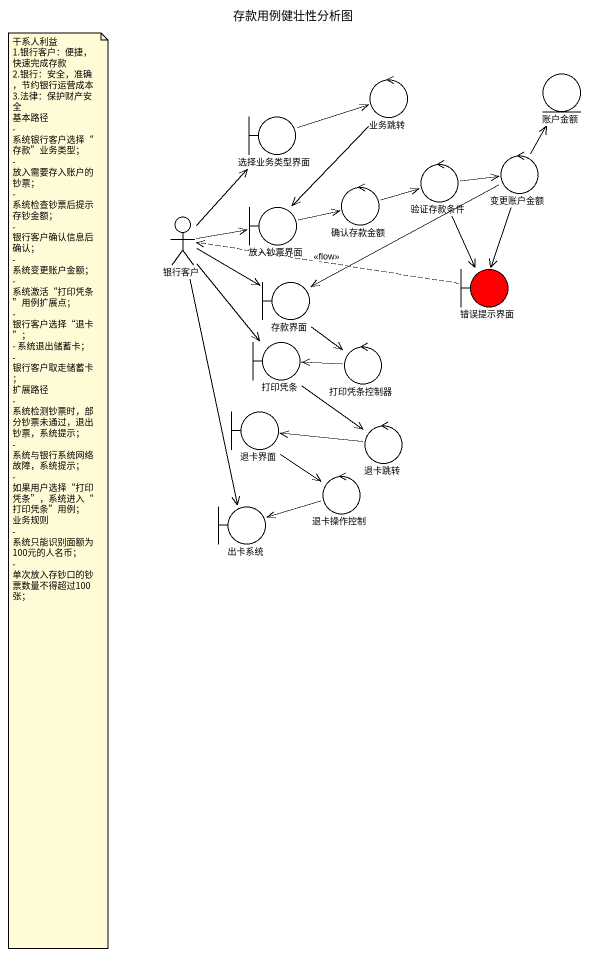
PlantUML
@startuml
title 存款用例健壮性分析图
control 业务跳转
entity 账户金额
boundary 选择业务类型界面
control 验证存款条件
control 变更账户金额
control 确认存款金额
actor 银行客户
boundary 放入钞票界面
boundary 存款界面
boundary 错误提示界面 #FF0000
boundary 打印凭条
control 打印凭条控制器
boundary 退卡界面
control 退卡跳转
control 退卡操作控制
boundary 出卡系统
业务跳转 --> 放入钞票界面
选择业务类型界面 -right-> 业务跳转
验证存款条件 -right-> 变更账户金额
验证存款条件 --> 错误提示界面
变更账户金额 -up-> 账户金额
变更账户金额 -left-> 存款界面
变更账户金额 --> 错误提示界面
确认存款金额 -right-> 验证存款条件
银行客户 -up-> 选择业务类型界面
银行客户 -right-> 放入钞票界面
银行客户 -right-> 存款界面
银行客户 --> 打印凭条
银行客户 --> 出卡系统
放入钞票界面 -right-> 确认存款金额
存款界面 --> 打印凭条控制器
错误提示界面 .left.> 银行客户 : <<flow>>
打印凭条 --> 退卡跳转
打印凭条控制器 -left-> 打印凭条
退卡界面 --> 退卡操作控制
退卡跳转 -left-> 退卡界面
退卡操作控制 -left-> 出卡系统
note as N1
  干系人利益
  1.银行客户：便捷，快速完成存款
  2.银行：安全，准确，节约银行运营成本
  3.法律：保护财产安全
  基本路径
  - 系统银行客户选择“存款”业务类型；
  - 放入需要存入账户的钞票；
  - 系统检查钞票后提示存钞金额；
  - 银行客户确认信息后确认；
  - 系统变更账户金额；
  - 系统激活“打印凭条”用例扩展点；
  - 银行客户选择“退卡”；
  - 系统退出储蓄卡；
  - 银行客户取走储蓄卡；
  扩展路径
  - 系统检测钞票时，部分钞票未通过，退出钞票，系统提示；
  - 系统与银行系统网络故障，系统提示；
  - 如果用户选择“打印凭条”，系统进入“打印凭条”用例；
  业务规则
  - 系统只能识别面额为100元的人名币；
  - 单次放入存钞口的钞票数量不得超过100张；
end note
@enduml
